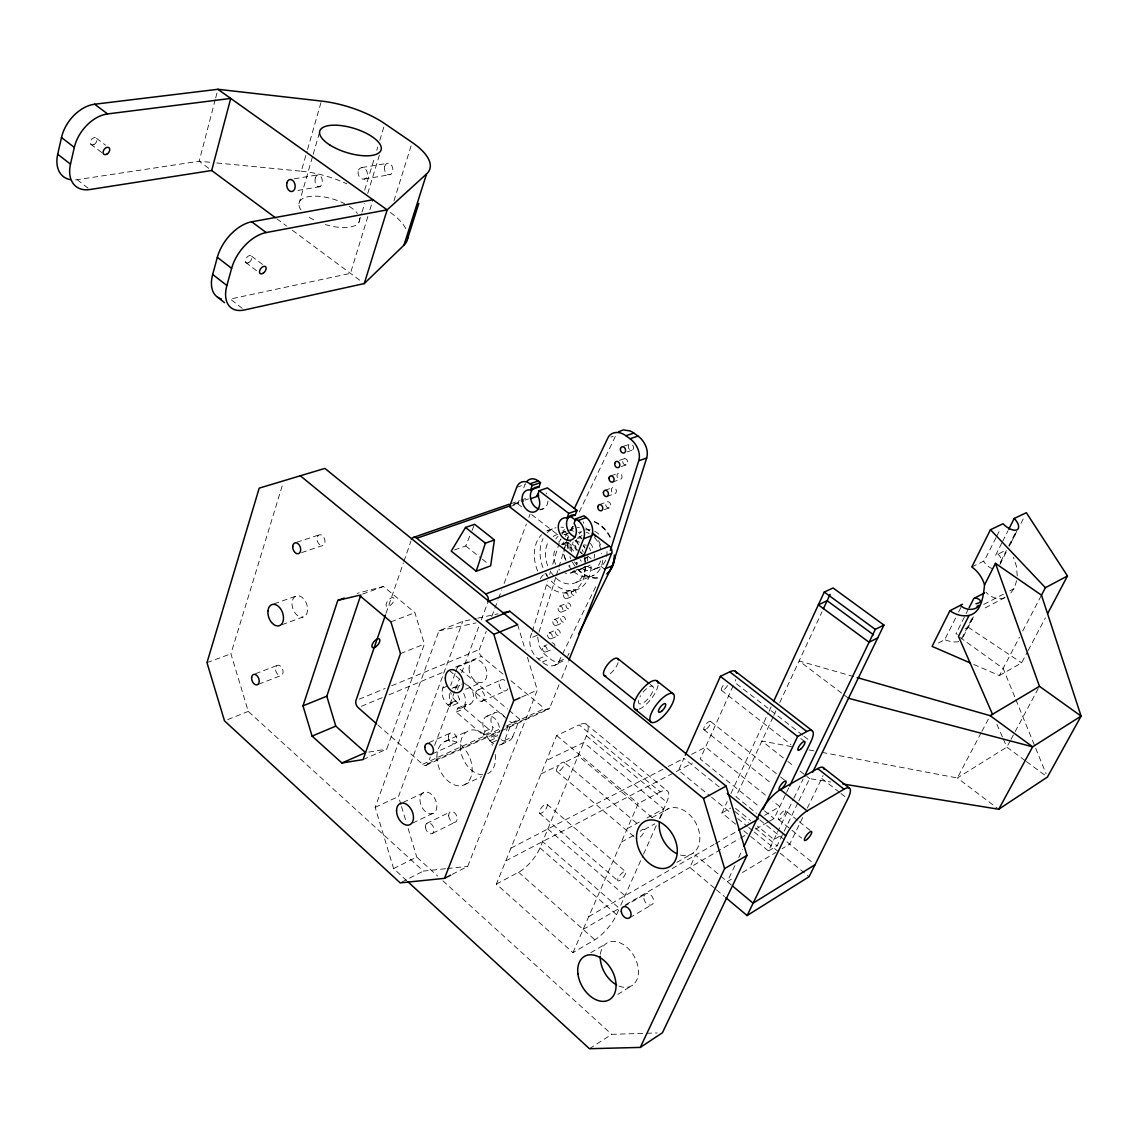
<?xml version="1.0" encoding="UTF-8"?>
<svg xmlns="http://www.w3.org/2000/svg" width="1138" height="1138" viewBox="0 0 1138 1138"><rect width="100%" height="100%" fill="white"/><g stroke="black" fill="none" stroke-linecap="round" stroke-linejoin="round"><path stroke-width="0.75" stroke-dasharray="5 3.75" d="M1017.23 575.913L1016.447 566.24L1013.417 557.364M537.705 637.166L539.028 645.659L543.125 652.543A20.328 14.737 67.1 0 0 546.24 655.616L550.052 658.703A20.356 14.766 66.9 0 0 553.495 660.965L559.768 662.501L565.6 659.741M1016.689 580.679L1014.015 588.645L1009.506 594.648M531.816 633.155C528.046 640.637 529.867 649.755 535.273 655.901A20.413 14.737 67.1 0 0 538.388 658.987L542.2 662.103A20.441 14.766 67 0 0 545.657 664.379C549.953 666.939 556.667 666.455 558.9 661.42L595.814 586.539M215.238 99.575L199.178 161.226L77.185 179.69A33.158 22.205 -52.4 0 1 74.895 179.932M215.694 97.854L217.913 89.29M216.789 162.947L301.314 171.198L307.047 151.169M307.53 149.491L321.4 101.069M298.924 203.816L312.694 156.048M313.178 154.341L319.081 133.871M364.672 190.16L374.246 158.595M376.778 150.287L377.773 146.973M379.793 140.315L383.833 127.029M358.954 222.195L361.528 213.716M362.055 212.024L364.629 203.546M367.73 193.389L379.594 154.412M445.541 868.721L423.393 871.096L248.269 711.406L230.914 653.781L282.708 484.148M532.328 631.476L547.634 581.091M549.682 574.377L550.707 571.02M552.741 564.306L560.394 539.113M367.859 216.476L350.447 273.333L230.303 299.038L244.329 309.977M369.907 209.776L372.98 199.747M555.799 577.179L538.16 634.89L530.28 638.19M556.326 575.472L558.402 568.687M558.914 566.994L568.26 536.439M393.961 200.8L412.141 142.435M386.024 613.325L403.364 563.026M403.947 561.347L410.875 541.233M363.093 759.587L386.707 749.145L424.374 644.08L414.915 612.657L383.492 586.483L357.119 593.382M406.664 880.613L393.606 868.607L375.17 807.354L438.941 630.822L462.725 621.405L476.182 618.517M401.031 804.879L398.499 796.472L462.725 621.405M457.974 695.517A10.882 7.553 67.2 0 0 459.539 699.145L458.059 703.128L449.923 706.655L447.903 704.934A12.589 8.677 67.4 0 1 442.81 688.035L443.991 684.834M455.1 673.426L450.975 684.578A12.532 8.677 67.3 0 0 450.691 685.46M455.684 671.833L457.462 667.053L507.448 708.988M509.54 506.766L517.833 503.878L519.028 500.649M523.807 487.747L525.002 484.518A13.187 9.744 70.9 0 1 525.386 483.593M377.901 725.006L422.639 764.309A5.448 3.67 66.5 0 0 427.902 763.598L430.335 756.969M434.631 745.404L454.901 690.88M455.527 689.23L459.211 679.329M461.658 672.714L478.87 626.455M481.317 619.84L488.074 601.675M449.923 706.655L451.402 702.672A10.925 7.553 67.2 0 1 449.538 692.587M502.968 674.08L481.488 656.27A5.021 3.528 67.8 0 1 479.383 649.499L486.211 631.362M491.772 616.511L497.946 599.996M498.572 598.346L501.659 590.096M504.134 583.495L526.382 524.063M528.857 517.463L530.08 514.163M504.447 716.57A11.024 7.696 66.2 0 0 493.181 713.811A11.024 7.696 66.2 0 0 493.067 727.58L491.516 731.563L483.437 735.262L456.253 712.061L457.746 708.064A10.925 7.553 67.2 0 0 465.029 703.981A10.925 7.553 67.2 0 0 463.066 692.445M456.253 712.061L464.375 708.505L465.883 704.522A10.882 7.553 67.2 0 0 473.664 696.356A10.882 7.553 67.2 0 0 464.83 684.023M483.437 735.262L484.973 731.25A11.067 7.696 66.2 0 1 489.383 715.887A11.067 7.696 66.2 0 1 499.098 732.232M493.664 743.754A12.788 8.905 66 0 1 491.986 742.545L489.909 740.767L491.46 736.77L498.031 733.754M499.354 745.091A12.788 8.905 66 0 0 504.632 740.525L511.545 722.872L519.611 719.188L508.8 710.126M504.632 740.525L512.697 736.784L519.611 719.188M452.241 874.34L467.69 866.359L537.321 690.083L527.235 656.512M559.014 684.777L549.796 707.779L506.481 727.609M561.646 678.205L568.218 661.775M618.674 909.945L616.568 914.682A23.656 7.61 -50.2 0 1 594.833 939.76L572.955 952.677L496.367 884.084L556.624 735.532L579.142 724.878L660.282 791.863A24.339 8.179 -51.1 0 1 666.697 802.19L659.087 819.26M454.475 549.967L465.741 545.927L471.416 532.001M472.057 530.45L474.589 524.277M496.367 884.084L518.587 872.234A23.116 8.35 -49.9 0 0 540.009 847.881L586.426 735.817A23.77 8.948 -50.9 0 0 579.142 724.878M572.955 952.677L638.19 803.584L660.282 791.863M719.173 786.955L683.881 758.363L678.547 770.341L710.183 796.131M620.779 905.208L642.814 855.776M643.525 854.183L657.764 822.219M733.213 685.645L700.211 758.989L759.003 806.415M735.617 824.14L721.933 812.959L727.21 801.593M730.937 793.527L768.292 712.9M769.046 711.293L771.28 706.456M773.058 716.997L735.987 796.714L756.557 813.357M773.812 715.389L776.045 710.596M779.772 702.587L821.992 611.817M734.892 865.591L727.296 881.637L731.862 878.892M738.704 857.583L742.502 849.56M562.186 534.149L564.462 529.355M570.935 529.511L572.457 526.325M579.299 511.972L615.786 435.427L610.992 437.006M769.501 821.181L774.053 818.535L785.846 793.94M786.6 792.347L788.876 787.596M750.667 836.43L768.449 850.968L793.129 799.786M793.897 798.193L803.101 779.103M768.449 850.968L777.112 845.79L782.603 834.439L773.94 839.56L757.453 826.16M784.153 831.238L798.051 802.532M798.819 800.939L809.63 778.605L830.64 782.005M802.688 817.539L789.715 844.111L782.105 848.692M807.255 808.151L821.736 778.435A22.547 6.657 -52.1 0 0 823.03 775.504M567.521 656.413L569.1 653.24M955.536 618.133L944.682 639.698L936.275 644.151M958.637 611.96L962.506 604.264M996.006 537.662L984.37 560.792L971.809 566.98M996.788 536.112L1000.672 528.402M968.367 609.2L955.977 633.724A11.707 4.666 12.7 0 1 957.328 634.392M1001.81 542.997L995.608 555.273L1006.262 550.024M1002.592 541.46L1008.012 530.735M1016.831 531.19L1009.52 545.614M961.539 638.845L972.677 616.924M1000.601 561.888L1006.39 550.493M1008.709 545.913L1015.722 532.1M999.889 564.548L1006.703 551.148M973.36 616.839L961.823 639.513M965.152 628.859L968.21 627.237L972.848 618.105M1009.335 546.24L1016.305 532.527M1020.942 523.38L1024.812 515.77M973.758 664.45L999.392 675.574L1019.463 637.252M1022.721 631.021L1041.483 595.174M981.141 732.801L957.343 777.965L822.973 752.574M981.952 731.25L988.524 718.789M999.392 675.574L1021.64 662.842L1027.372 651.974M1028.183 650.424L1045.381 617.849M1010.188 740.881L1006.846 747.111L957.343 777.965L997.343 808.193M1011.028 739.316L1014.371 733.085M1015.21 731.521L1038.624 687.864M589.456 1048.71L611.718 1034.342L644.933 1033.318M617.763 994.441L632.671 985.11M742.517 872.476L776.016 852.348M590.793 952.705L605.829 943.758M629.627 917.811L652.145 904.554M583.125 929.419L619.371 908.366L542.613 841.594M625.502 904.81L739.003 838.891M740.539 838.009L746.684 834.439M755.86 829.104L767.979 822.063M624.193 906.346L645.246 894.098M588.73 916.616L713.981 844.496M715.518 843.614L737.026 831.224M764.594 815.349L779.758 806.614L772.887 801.109M676.811 862.391L693.568 852.803M721.933 812.959L730.71 808.051M621.32 842.134L634.648 834.851M644.307 829.574L654.777 823.855M651.804 817.696L668.461 808.663M627.223 828.635L639.385 822.049M646.981 817.952L663.71 808.905L583.666 742.488L546.51 760.469M1005.124 597.493L982.137 609.513M505.77 860.897L692.473 763.043M983.758 604.392L1003.36 594.192M1009.776 590.864L1014.015 588.645M510.948 848.123L666.683 767.297M668.248 766.486L683.881 758.363M691.62 754.352L705.56 747.111L767.396 796.7M401.742 882.106L423.393 871.096M393.606 868.607L416.736 857.042L437.675 876.075M432.81 833.201L456.011 821.778M541.062 773.911L559.142 765.063M426.622 823.443L449.851 812.148M412.681 823.073L434.503 812.546M464.418 784.779L481.488 776.642M403.222 802.361L425.114 792.062M375.17 807.354L398.499 796.472M501.118 744.551L509.184 740.795M489.909 740.767L497.975 737.054M491.986 742.545L500.051 738.818M425.726 765.461L499.568 731.634M501.147 730.909L547.634 709.614M422.639 764.309L499.667 729.117M506.083 726.186L544.59 708.59A5.135 3.656 65.8 0 0 549.825 707.808M427.874 763.584L500.066 730.539M432.397 753.84L454.389 743.868M484.973 731.25L493.067 727.58M444.474 741.677L467.917 731.108M486.452 716.442L494.561 712.829M429.026 742.616L451.046 732.758M521.617 697.082L537.321 690.083M461.175 708.078L470.321 704.081M481.829 701.278L505.329 690.965M558.9 661.42L566.738 658.006M554.234 665.531L562.058 662.103M457.746 708.064L465.883 704.522M478.373 689.799L501.915 679.614M542.2 662.103L550.052 658.703M451.402 702.672L459.539 699.145M447.903 704.934L456.039 701.406L458.059 703.128M538.388 658.987L546.24 655.616M545.671 652.046L551.958 649.357M465.57 689.287L481.374 682.487M453.493 687.637L461.644 684.166M442.81 688.035L447.703 685.958M543.907 646.156L547.051 644.819M550.863 638.845L558.73 635.516M549.085 632.927L556.951 629.627M361.4 706.314L382.496 697.523M388.997 694.82L444.161 671.818M455.527 667.081L481.488 656.27M556.098 625.53L563.964 622.258M457.135 667.124L474.574 659.855M359.21 699.173L385.199 688.433M391.7 685.759L479.411 649.528M554.32 619.598L562.186 616.341M561.361 612.13L569.242 608.887M559.583 606.17L567.464 602.955M566.681 598.631L574.562 595.43M571.418 591.888L577.151 589.584M564.875 592.642L572.77 589.47M576.411 582.243L593.808 575.302M400.462 653.625L424.374 644.08M227.671 719.6L248.269 711.406M594.235 569.256L599.826 567.051M571.745 572.471L587.592 566.24M570.778 573.111L581.177 569.028M258.568 684.251L280.858 675.602A5.434 3.514 69.7 0 0 281.527 667.181A5.434 3.514 69.7 0 0 275.524 668.433A5.434 3.514 69.7 0 0 280.858 675.602M255.41 673.753L277.729 665.218M390.903 621.846L414.915 612.657M561.375 544.334L570.323 540.977M562.627 544.135L569 541.731M564.604 534.576L569.37 532.797M1004.655 597.692C998.054 600.38 990.544 597.251 985.992 592.215M565.899 531.432L557.933 534.391A25.761 19.047 68.8 0 0 552.655 536.923M567.492 530.849L573.879 528.487M206.974 662.629L230.914 653.781M604.378 509.611L609.143 507.875A3.186 2.418 69.6 0 0 609.812 502.797A3.186 2.418 69.6 0 0 605.729 503.807A3.186 2.418 69.6 0 0 609.143 507.875M547.762 530.593L553.537 528.473M362.581 594.107L383.492 586.483M282.096 624.648L302.964 617.038A11.067 7.297 70.7 0 0 304.401 599.712A11.067 7.297 70.7 0 0 292.053 602.599A11.067 7.297 70.7 0 0 302.964 617.038M599.37 504.66L607.308 501.773M606.824 496.509L614.762 493.65A3.201 2.432 70 0 0 615.43 488.529A3.201 2.432 70 0 0 611.334 489.582A3.201 2.432 70 0 0 614.762 493.65M604.975 490.364L612.927 487.533M612.486 482.128L620.423 479.311A3.215 2.461 70.3 0 0 621.106 474.162A3.215 2.461 70.3 0 0 616.981 475.243A3.215 2.461 70.3 0 0 620.423 479.311M274.059 603.865L296.605 595.871M539.938 509.966L543.253 508.8M610.622 475.954L618.574 473.166M513.764 504.561L523.793 501.076M510.82 503.679L519.127 500.805M520.791 500.222L527.449 497.918M621.362 466.523L626.128 464.873A3.229 2.475 70.6 0 0 626.81 459.695A3.229 2.475 70.6 0 0 622.671 460.79A3.229 2.475 70.6 0 0 626.128 464.873M513.466 504.134L523.508 500.649M525.173 500.066L528.516 498.899M619.499 460.335L624.278 458.699M627.109 451.928L631.875 450.307M516.695 487.334L525.002 484.518M623.652 446.267L630.011 444.119M301.584 552.627L322.637 545.543A5.633 3.784 71.8 0 0 323.391 536.624A5.633 3.784 71.8 0 0 317.047 538.302A5.633 3.784 71.8 0 0 322.637 545.543M296.677 542.285L319.408 534.775M477.86 618.147L498.046 613.809M438.941 630.822L475.997 622.927M297.914 190.43L320.603 186.547M364.16 179.079L390.334 174.598M294.187 178.837L317.602 174.882M368.797 752.09L386.707 749.145M361.884 167.528L386.977 163.459M447.248 868.55L467.69 866.359M646.683 1033.261L657.167 1032.934M209.748 162.265L199.178 161.226L211.682 170.501M791.55 746.628L761.891 741.023L786.443 760.355M809.004 749.928L814.239 750.924M853.713 676.584L799.132 660.95L848.507 698.291M968.21 627.237L1021.64 662.842M959.931 637.408L1003.147 668.419L1015.224 698.035M1025.039 760.54L1006.846 747.111L1003.289 738.975M1026.433 761.564L1047.415 777.041M276.819 218.766L286.733 226.121M292.395 230.317L361.5 281.527M96.517 138.338L105.478 145.152M251.598 256.164L263.234 264.998M90.741 144.156L103.515 153.9M245.609 262.366L259.805 273.205M585.615 527.918L589.825 531.133M572.201 544.078L576.952 547.762M587.464 555.885L591.063 558.673M601.234 566.539L604.449 569.014M517.833 503.878L521.972 507.079M531.645 514.561L557.876 534.86M567.549 542.342L578.602 550.877M579.982 551.958L584.121 555.159M802.589 735.162L734.664 682.402A21.594 7.454 -52.2 0 0 735.817 679.5M803.983 736.243L810.91 741.62M800.768 738.534L804.95 741.791M77.185 179.69L89.817 189.534M721.378 690.24L790.896 744.593M821.736 778.435L839.588 792.446M840.954 793.527L847.824 798.904M787.809 761.422L794.623 766.799M800.085 771.095L805.533 775.391M806.899 776.457L809.63 778.605M710.752 721.577L779.217 775.888M780.583 776.984L786.059 781.322M650.182 684.393L652.871 686.541M703.81 729.529L772.19 784.054M465.741 545.927L480.961 558.089M482.356 559.199L487.889 563.623M785.49 810.583A5.676 1.679 -51.8 0 1 781.166 818.265A5.676 1.679 -51.8 0 1 779.146 816.131A5.676 1.679 -51.8 0 1 785.49 810.583L797.966 820.654M799.345 821.764L811.721 831.693M778.278 819.26L790.64 829.218M792.02 830.327L801.636 838.08M764.48 810.825L774.053 818.535M759.885 819.943L785.647 840.826M787.012 841.921L813.741 863.571M735.461 808.293L750.582 820.583M734.807 811.38L748.448 822.475M755.276 828.023L777.112 845.79M711.563 797.24L730.809 812.945M737.694 818.535L747.325 826.387M748.69 827.511L752.815 830.868M754.195 831.992L778.89 852.12M780.255 853.23L809.075 876.715M743.825 830.84L749.302 835.32M585.999 723.981L666.896 790.611M586.426 735.817L666.697 802.19M511.033 680.766L544.59 708.59M556.624 735.532L638.19 803.584M652.373 817.71L578.175 755.746L564.448 762.46L637.536 823.884M731.364 885.037L695.546 855.107L689.856 867.441L715.162 888.693M716.485 889.816L724.479 896.531M449.282 670.453L461.459 680.709M462.825 681.847L511.545 722.872M556.638 771.251L635.018 837.497M464.375 708.505L491.516 731.563M547.179 804.41A5.846 2.148 -50.2 0 1 542.556 812.461A5.846 2.148 -50.2 0 1 540.223 809.459A5.846 2.148 -50.2 0 1 547.179 804.41L625.63 871.68A5.989 1.963 -50.5 0 1 620.793 879.845A5.989 1.963 -50.5 0 1 618.716 877.028A5.989 1.963 -50.5 0 1 625.63 871.68M539.455 813.158L617.806 880.698M547.833 828.976L625.004 895.72M540.009 847.881L616.568 914.682M518.587 872.234L594.833 939.76M442.91 880.84L611.718 1034.342M996.888 724.323L1002.578 737.339M1015.893 699.685L1046.078 773.755M517.648 624.634L525.215 649.798M401.543 806.558L406.095 821.707M408.129 828.436L416.736 857.042M561.034 539.028A5.078 2.191 -52.3 0 1 558.673 542.086M555.799 539.014A5.078 2.191 -52.3 0 1 558.089 536.325M544.718 574.007A5.021 2.148 -51.8 0 1 546.781 576.098M540.351 578.844A5.021 2.148 -51.8 0 1 543.495 574.775M658.049 685.275A17.909 6.572 -51.7 0 1 650.495 699.77A17.909 6.572 -51.7 0 1 638.262 709.415M643.07 692.146A10.967 4.026 -51.7 0 1 653.425 688.248A10.967 4.026 -51.7 0 1 643.098 703.028A10.967 4.026 -51.7 0 1 640.58 695.731M618.119 662.572A10.868 4.168 -51.6 0 1 608.787 674.706M961.638 637.963A11.707 4.666 12.7 0 1 961.88 638.703M958.779 641.661A11.707 4.652 12.7 0 1 944.753 639.67M992.521 568.701A11.508 6.031 51.2 0 1 983.46 561.062M997.713 553.865A11.622 8.464 15.4 0 1 1000.629 563.338M512.697 736.784A12.746 8.905 66 0 1 500.862 739.458M456.039 701.406A12.532 8.677 67.3 0 1 450.662 692.217M497.719 734.963A11.067 7.696 66.2 0 1 491.46 736.77M507.562 725.774A11.024 7.696 66.2 0 1 503.579 732.915M452.127 688.348A10.925 7.553 67.2 0 1 459.809 688.959M457.561 689.713A10.882 7.553 67.2 0 1 460.933 684.464M547.961 500.99A11.437 8.45 70.7 0 1 540.664 509.269M546.14 493.067A11.437 8.45 70.7 0 1 546.51 493.807M581.916 535.386A11.565 8.635 69.5 0 1 577.962 537.25M583.111 521.773A11.565 8.635 69.5 0 1 583.766 523.338M574.349 570.294A14.936 11.053 68.8 0 1 564.974 573.068M559.796 570.038A14.936 11.053 68.8 0 1 558.872 569.114M555.671 564.363A14.936 11.053 68.8 0 1 556.354 547.762M562.172 544.533A14.936 11.053 68.8 0 1 574.363 552.257M577.009 562.385A14.936 11.053 68.8 0 1 576.71 565.045M584.847 566.354A15.036 11.167 68.7 0 1 576.539 569.441M570.138 566.112A15.036 11.167 68.7 0 1 569.213 565.188M565.984 560.408A15.036 11.167 68.7 0 1 568.331 542.086M574.946 540.507A15.036 11.167 68.7 0 1 579.441 542.3M583.239 545.756A15.036 11.167 68.7 0 1 584.889 548.189M587.521 556.937A15.036 11.167 68.7 0 1 587.251 561.062M584.15 557.947A32.86 24.225 68.8 0 1 574.761 590.252A32.86 24.225 68.8 0 1 544.86 582.613M537.662 571.02A32.86 24.225 68.8 0 1 541.574 534.704M546.88 530.977A32.86 24.225 68.8 0 1 555.387 529.312M562.67 530.891A32.86 24.225 68.8 0 1 566.269 532.627M575.871 541.005A32.86 24.225 68.8 0 1 578.673 544.946M591.049 566.454A32.76 24.225 68.8 0 1 573.694 590.48A32.76 24.225 68.8 0 1 545.785 573.595M542.954 567.62A32.76 24.225 68.8 0 1 543.068 538.63M547.35 532.57A32.76 24.225 68.8 0 1 555.927 527.705M560.977 527.179A32.76 24.225 68.8 0 1 563.552 527.42M571.034 529.938A32.76 24.225 68.8 0 1 573.339 531.275M579.64 536.553A32.76 24.225 68.8 0 1 581.632 538.843M602.756 560.38A25.534 19.019 68.7 0 1 589.285 576.824A25.534 19.019 68.7 0 1 568.73 565.856M565.188 559.057A25.534 19.019 68.7 0 1 563.239 551.532M563.111 544.291A25.534 19.019 68.7 0 1 563.438 542.101M565.33 536.411A25.534 19.019 68.7 0 1 567.421 533.139M570.195 530.408A25.534 19.019 68.7 0 1 573.595 528.487M577.421 527.563A25.534 19.019 68.7 0 1 579.427 527.477M587.322 529.625A25.534 19.019 68.7 0 1 589.128 530.664M598.417 540.664A25.534 19.019 68.7 0 1 600.693 545.401M585.359 567.222A25.761 19.047 68.8 0 1 571.888 583.766A25.761 19.047 68.8 0 1 551.261 572.642M547.691 565.785A25.761 19.047 68.8 0 1 548.744 541.247M563.936 534.177A25.761 19.047 68.8 0 1 567.919 535.301M576.568 541.375A25.761 19.047 68.8 0 1 578.132 543.167M582.187 549.654A25.761 19.047 68.8 0 1 583.239 552.101M584.79 557.236A25.761 19.047 68.8 0 1 585.487 562.371M590.138 565.017A14.808 11.039 68.7 0 1 583.581 566.496M577.251 563.239A14.808 11.039 68.7 0 1 576.34 562.328M571.418 551.845A14.808 11.039 68.7 0 1 573.211 542.072M577.464 538.473A14.808 11.039 68.7 0 1 582.016 538.018M590.195 543.182A14.808 11.039 68.7 0 1 593.638 549.754M594.42 554.178A14.808 11.039 68.7 0 1 594.136 558.246M597.422 578.033A29.83 22.291 68.7 0 1 569.882 556.624M567.862 548.715A29.83 22.291 68.7 0 1 568.317 536.197M570.394 530.507A29.83 22.291 68.7 0 1 573.324 526.183M594.505 522.015A29.83 22.291 68.7 0 1 610.864 539.142M597.464 577.876A29.816 22.291 68.7 0 1 578.189 569.228M568.317 548.203A29.816 22.291 68.7 0 1 567.99 542.456M570.778 530.55A29.816 22.291 68.7 0 1 573.225 526.709M594.321 521.545A29.816 22.291 68.7 0 1 610.978 538.132M600.58 560.892A20.043 14.95 68.7 0 1 580.664 568.018M576.852 564.789A20.043 14.95 68.7 0 1 574.519 561.873M570.195 550.621A20.043 14.95 68.7 0 1 570.75 541.603M578.374 532.527A20.043 14.95 68.7 0 1 581.376 531.802M586.127 532.243A20.043 14.95 68.7 0 1 589.157 533.438M594.434 537.477A20.043 14.95 68.7 0 1 601.362 553.779M606.967 551.603A19.986 14.936 68.7 0 1 586.269 565.814M581.276 561.219A19.986 14.936 68.7 0 1 580.138 559.697M576.169 550.465A19.986 14.936 68.7 0 1 576.383 539.483M579.142 534.063A19.986 14.936 68.7 0 1 581.333 531.93M585.473 529.952A19.986 14.936 68.7 0 1 590.181 529.782M594.776 531.318A19.986 14.936 68.7 0 1 600.039 535.344M586.383 557.535A6.487 4.837 68.7 0 1 584.662 558.474L587.45 557.392A6.472 4.837 68.7 0 0 589.512 556.084M583.467 546.325A6.487 4.837 68.7 0 1 584.832 547.122M581.362 553.552A6.472 4.837 68.7 0 1 580.721 551.66M583.253 545.173A6.472 4.837 68.7 0 1 586.269 545.258M589.2 547.734A6.472 4.837 68.7 0 1 590.494 550.749M632.6 445.143A3.229 2.489 71 0 1 632.202 450.193A3.229 2.489 71 0 1 628.389 447.134A3.229 2.489 71 0 1 631.547 444.289M551.987 642.799A3.073 2.233 66.9 0 1 554.988 645.929M482.782 774.779A23.471 16.16 65.9 0 1 461.63 754.793A23.471 16.16 65.9 0 1 469.596 730.44A23.471 16.16 65.9 0 1 492.441 745.276M495.201 754.466A23.471 16.16 65.9 0 1 487.704 773.684M660.296 817.994A25.505 18.436 61 0 1 683.639 810.256A25.505 18.436 61 0 1 699.785 839.887A25.505 18.436 61 0 1 680.467 855.008M600.395 954.213A24.695 16.885 60.2 0 1 621.305 943.43A24.695 16.885 60.2 0 1 638.39 973.289A24.695 16.885 60.2 0 1 618.475 985.835M507.79 688.76A5.96 4.211 66.8 0 1 501.488 689.5A5.96 4.211 66.8 0 1 499.852 681.036A5.96 4.211 66.8 0 1 506.453 681.861M640.153 831.295A6.06 2.02 -50.9 0 1 644.393 830.825A6.06 2.02 -50.9 0 1 638.703 838.336M727.595 685.489A5.391 1.863 -52.3 0 1 721.478 690.382A5.391 1.863 -52.3 0 1 725.461 682.928M301.314 171.198A62.675 26.302 16.8 0 1 346.891 183.844M359.58 218.098A31.523 13.315 17 0 1 325.368 224.57M313.732 219.876A31.523 13.315 17 0 1 307.075 215.793M300.973 209.876A31.523 13.315 17 0 1 309.579 196.476A31.523 13.315 17 0 1 344.672 203.73M349.281 206.362A31.523 13.315 17 0 1 357.403 213.503M390.334 212.479A63.159 26.786 17.2 0 1 406.479 230.146M389.879 605.729A5.534 2.575 -50.2 0 0 393.677 597.891A5.534 2.575 -50.2 0 0 386.664 602.642A5.534 2.575 -50.2 0 0 389.879 605.729M469.069 667.963A11.878 8.322 67.5 0 0 482.213 682.274A11.878 8.322 67.5 0 0 482.725 663.269A11.878 8.322 67.5 0 0 469.069 667.963M419.979 799.445A11.494 7.682 65.8 0 0 432.454 813.684A11.494 7.682 65.8 0 0 432.824 795.718A11.494 7.682 65.8 0 0 419.979 799.445M448.386 736.627A5.846 3.997 66.5 0 0 454.787 743.768A5.846 3.997 66.5 0 0 454.987 734.522A5.846 3.997 66.5 0 0 448.386 736.627M565.942 605.146A3.115 2.276 67.6 0 0 569.469 608.83A3.115 2.276 67.6 0 0 569.654 603.794A3.115 2.276 67.6 0 0 565.942 605.146M558.061 608.375A3.115 2.276 67.7 0 0 561.589 612.059A3.115 2.276 67.7 0 0 561.774 607.023A3.115 2.276 67.7 0 0 558.061 608.375M571.233 591.689A3.115 2.304 67.8 0 0 574.79 595.359A3.115 2.304 67.8 0 0 574.975 590.309A3.115 2.304 67.8 0 0 571.233 591.689M563.353 594.861A3.13 2.304 67.9 0 0 566.909 598.56A3.13 2.304 67.9 0 0 567.094 593.481A3.13 2.304 67.9 0 0 563.353 594.861M560.678 618.517A3.101 2.262 67.4 0 0 564.192 622.187A3.101 2.262 67.4 0 0 564.363 617.194A3.101 2.262 67.4 0 0 560.678 618.517M552.798 621.775A3.115 2.262 67.4 0 0 556.326 625.473A3.115 2.262 67.4 0 0 556.496 620.452A3.115 2.262 67.4 0 0 552.798 621.775M555.458 631.775A3.087 2.248 67.2 0 0 558.943 635.459A3.087 2.248 67.2 0 0 559.128 630.48A3.087 2.248 67.2 0 0 555.458 631.775M547.591 635.089A3.101 2.248 67.2 0 0 551.091 638.774A3.101 2.248 67.2 0 0 551.261 633.795A3.101 2.248 67.2 0 0 547.591 635.089M542.413 648.29A3.087 2.233 67 0 0 545.899 651.989A3.087 2.233 67 0 0 546.055 647.024A3.087 2.233 67 0 0 542.413 648.29M436.921 756.101A23.742 16.16 66.1 0 0 462.853 785.376A23.742 16.16 66.1 0 0 463.849 748.064A23.742 16.16 66.1 0 0 436.921 756.101M475.57 693.881A6.031 4.211 67 0 0 482.256 701.179A6.031 4.211 67 0 0 482.498 691.563A6.031 4.211 67 0 0 475.57 693.881M643.838 898.437A6.273 4.41 60.5 0 0 651.775 904.795A6.273 4.41 60.5 0 0 650.509 894.724A6.273 4.41 60.5 0 0 643.838 898.437M448.671 815.733A5.775 3.883 65.2 0 0 455.342 822.205A5.775 3.883 65.2 0 0 454.787 812.945A5.775 3.883 65.2 0 0 448.671 815.733M425.456 827.056A5.846 3.883 65.3 0 0 432.156 833.628A5.846 3.883 65.3 0 0 431.572 824.268A5.846 3.883 65.3 0 0 425.456 827.056M560.095 770.369A5.918 2.205 -50.6 0 0 564.306 762.289A5.918 2.205 -50.6 0 0 557.207 767.865A5.918 2.205 -50.6 0 0 560.095 770.369M706.684 728.775A5.334 1.821 -51.9 0 0 710.638 721.421A5.334 1.821 -51.9 0 0 704.507 726.457A5.334 1.821 -51.9 0 0 706.684 728.775M93.97 144.526A4.139 2.774 -52.7 0 0 96.332 138.125A4.139 2.774 -52.7 0 0 90.585 141.098A4.139 2.774 -52.7 0 0 93.97 144.526M248.753 262.551A4.367 2.589 -52.7 0 0 251.427 255.95A4.367 2.589 -52.7 0 0 245.623 259.293A4.367 2.589 -52.7 0 0 248.753 262.551M358.114 171.582A5.875 4.58 72.7 0 0 364.345 179.079A5.875 4.58 72.7 0 0 365.81 169.59A5.875 4.58 72.7 0 0 358.114 171.582M315.311 177.983A5.989 3.642 85.7 0 0 319.01 186.845A5.989 3.642 85.7 0 0 321.613 177.741A5.989 3.642 85.7 0 0 315.311 177.983M384.644 166.546A5.846 4.182 80.2 0 0 389.495 174.811A5.846 4.182 80.2 0 0 391.842 165.707A5.846 4.182 80.2 0 0 384.644 166.546"/><path stroke-width="1.5" d="M842.888 783.997L998.723 809.246L1047.415 777.041L1081.1 716.101L1041.483 595.174L995.451 563.367L984.541 584.904C983.36 595.715 981.696 612.443 969.078 615.445A28.094 23.386 58.5 0 1 949.917 610.722L932.079 646.384L970.543 663.07M494.404 539.938L490.663 565.842L476.239 571.233L451.26 551.133L465.513 527.449L474.589 524.277L494.404 539.938L485.371 543.196L476.239 571.233M70.314 179.648A33.158 22.205 -52.4 0 1 57.711 154.242L61.48 137.513A33.287 22.39 -52.8 0 1 94.667 104.227L217.913 89.29L321.4 101.069A63.785 24.951 17 0 1 384.829 123.715L412.141 142.435A64.283 25.42 17.3 0 1 426.565 173.958L403.962 245.168L364.26 283.575L244.329 309.977A35.122 20.612 -52.4 0 1 226.889 285.496L212.678 274.471L217.33 257.344A35.107 20.939 -52.8 0 1 251.74 221.782L372.98 199.747M70.485 164.157L74.326 147.385A33.443 22.276 -52.8 0 1 107.612 113.928L230.73 98.423L211.682 170.501L89.817 189.534A33.301 22.091 -52.4 0 1 70.485 164.157L57.711 154.242M610.352 550.408L638.745 460.762C640.694 454.09 637.92 446.864 633.453 441.843A21.423 16.458 70.8 0 0 630.039 438.756L625.886 435.726A21.394 16.416 71 0 0 622.13 433.592C617.123 431.131 610.11 432.625 607.806 438.059L574.349 508.53M578.517 634.207L612.329 565.885L646.683 458.002C648.617 451.359 645.858 444.161 641.405 439.168A21.338 16.444 70.8 0 0 638.005 436.096L633.852 433.094A21.309 16.401 71 0 0 630.096 430.961L623.311 429.908L618.702 431.771M226.889 285.496L231.626 268.34A35.278 20.797 -52.8 0 1 266.164 232.565L387.162 209.847L426.565 173.958M364.26 283.575L387.162 209.847L217.913 89.29M407.66 238.482L418.827 203.389M337.815 600.395L359.352 595.288L390.903 621.846L400.462 653.625L363.093 759.587L341.926 762.986L312.082 736.101L302.978 705.859L337.815 600.395L344.245 598.047M341.926 762.986L365.554 752.616L335.795 726.115L326.791 696.2L360.831 594.946M385.441 615.004L355.952 700.51A5.32 3.528 68.3 0 0 358.171 707.637L376.578 723.853M575.231 536.994A11.565 8.635 69.5 0 1 566.511 523.864A11.565 8.635 69.5 0 1 575.273 514.931L577.023 510.436L547.421 487.875L539.128 490.734L537.449 495.243A11.48 8.464 70.7 0 1 535.13 511.673A11.48 8.464 70.7 0 1 522.356 501.886A11.48 8.464 70.7 0 1 530.55 489.952L532.228 485.457L540.522 482.626L538.317 480.947A13.187 9.744 70.9 0 0 527.107 481.09M538.9 508.999A11.437 8.45 70.7 0 1 530.336 496.068A11.437 8.45 70.7 0 1 538.843 487.107L540.522 482.626M538.317 480.947L530.024 483.778A13.243 9.744 70.9 0 0 516.695 487.334L509.54 506.766L575.942 558.317L584.121 555.159L591.774 535.671A13.386 10.014 69.3 0 0 586.326 517.52L584.064 515.799L575.842 518.814L574.093 523.324A11.622 8.635 69.5 0 1 571.646 539.853A11.622 8.635 69.5 0 1 558.587 529.853A11.622 8.635 69.5 0 1 567.051 517.932L568.787 513.409L577.023 510.436M493.835 634.35L517.648 624.634L324.871 468.401L259.208 488.131L206.974 662.629L224.499 720.866L400.192 882.889L444.517 878.337L513.764 700.581L493.835 634.35L300.318 475.784M575.942 558.317L583.595 538.772A13.443 10.014 69.4 0 0 578.104 520.535L575.842 518.814M568.886 660.14L611.661 553.338A5.334 4.011 68.4 0 0 609.427 546.169M685.318 755.148L720.382 676.356L729.757 671.818A21.594 7.454 -52.2 0 1 736.599 673.326M773.527 701.605L824.282 592.059L833.073 587.976L883.942 625.061L812.674 772.304M823.457 608.645L830.114 594.349M407.959 881.808L589.456 1048.71L640.281 1047.415L724.621 868.621L746.941 855.392L726.115 786.116L509.824 611.291L503.096 612.728M744.024 846.359L759.245 814.282A23.059 6.942 -51.8 0 1 780.44 789.644L817.681 768.563A22.547 6.657 -52.1 0 1 824.168 769.402M763.043 809.346L797.638 736.471L806.814 731.521A22.063 6.785 -52.3 0 1 810.91 741.62L789.644 786.017M746.941 855.392L662.416 1032.778L640.281 1047.415M804.637 775.917L875.293 629.399L883.942 625.061M747.125 915.549L785.832 835.776A23.229 6.7 -51.9 0 1 807.112 810.91L844.055 789.203A22.717 6.415 -52.2 0 1 847.824 798.904L809.075 876.715L747.125 915.549L725.816 897.654M1047.828 613.197L1067.487 575.97L1026.362 512.712L1014.214 518.459A12.02 5.875 40.2 0 1 1016.974 529.867A12.02 5.875 40.2 0 1 1003.047 523.75L990.458 529.711L971.809 566.98A28.094 23.386 58.5 0 1 984.541 584.904M969.135 607.678L973.787 598.474L984.47 592.998M1008.78 529.198L1014.214 518.459M969.078 615.445L958.495 636.37L992.62 714.55M1041.483 595.174L1045.395 587.692L1067.487 575.97M998.723 809.246L1032.664 746.812L1081.1 716.101L1039.463 686.314L995.451 563.367M979.135 605.274L977.058 606.355M815.078 864.652L753.114 903.202L732.73 886.175M857.127 677.565L990.16 715.674L1039.463 686.314M738.562 830.342L756.998 819.73M509.824 611.291L486.097 620.779L703.54 798.463L726.115 786.116M444.517 878.337L450.705 875.15M949.917 610.722L962.506 604.264M877.754 637.863L869.091 642.259L818.35 604.861L827.141 600.722L873.529 634.776M513.764 700.581L520.038 697.779M312.082 736.101L335.795 726.115M302.978 705.859L326.791 696.2M604.449 569.014L612.329 565.885M488.074 601.675L611.661 553.338M411.43 539.526A5.548 3.883 70.9 0 1 416.793 538.288L485.713 594.022L609.442 546.14L592.628 533.281M583.595 538.772L591.774 535.671M578.104 520.535L586.326 517.52M567.051 517.932L575.273 514.931M416.793 538.26L510.421 505.727M530.479 498.757L538.843 495.855M413.649 537.349L509.155 504.262M638.745 460.762L646.683 458.002M530.55 489.952L538.843 487.107M630.039 438.756L638.005 436.096M625.886 435.726L633.852 433.094M848.507 698.291L1032.664 746.812L990.16 715.674M824.282 592.059L875.293 629.399M211.682 170.501L275.396 217.714M94.667 104.227L107.612 113.928M251.74 221.782L266.164 232.565M530.024 483.778L532.228 485.457M539.128 490.734L568.787 513.409M570.209 516.126L575.814 520.422M61.48 137.513L74.326 147.385M217.33 257.344L231.626 268.34M735.319 671.249L812.134 730.653M729.757 671.818L806.814 731.521M720.382 676.356L797.638 736.471M823.073 767.51L849.361 788.037M217.586 297.203L224.613 302.694M817.681 768.563L844.055 789.203M465.513 527.449L485.371 543.196M656.726 680.752L673.468 694.038A17.995 6.458 -51.7 0 1 660.268 718.988A17.995 6.458 -51.7 0 1 652.487 710.823A17.995 6.458 -51.7 0 1 673.468 694.038M617.849 658.632L648.831 683.326M780.44 789.644L807.112 810.91M604.093 675.431L634.976 700.283M634.62 708.903L650.737 721.919M759.245 814.282L785.832 835.776M727.31 793.556L758.534 818.848M990.458 529.711L1045.395 587.692M703.54 798.463L724.621 868.621M637.38 709.586A17.909 6.572 -51.7 0 1 640.722 690.979A17.909 6.572 -51.7 0 1 658.12 683.284M605.829 675.901A10.868 4.168 -51.6 0 1 607.664 664.464A10.868 4.168 -51.6 0 1 618.418 659.955M975.294 597.848A11.465 3.599 3.9 0 1 975.963 603.752M977.77 606.91A11.494 8.521 15.7 0 1 960.429 605.487M485.698 594.05A5.676 4.04 68.9 0 1 488.23 601.277M537.022 495.627A5.206 3.855 70.6 0 1 538.701 494.006M614.335 555.06A29.83 22.291 68.7 0 1 606.767 573.922M614.819 555.742A29.816 22.291 68.7 0 1 607.792 573.253M592.443 533.21A25.534 19.019 68.7 0 1 595.601 536.553M676.456 853.486A25.505 18.436 61 0 1 659.414 821.92M616.611 984.925A24.695 16.885 60.2 0 1 600.238 956.276M407.845 236.519A63.159 26.786 17.2 0 1 403.962 245.168M221.441 298.981A34.965 20.754 -52.4 0 1 212.678 274.471M661.719 711.15A5.405 1.935 -51.7 0 0 665.46 703.739A5.405 1.935 -51.7 0 0 659.13 709.017A5.405 1.935 -51.7 0 0 661.719 711.15M375.725 646.768A5.477 2.518 -49.7 0 0 379.452 639.072A5.477 2.518 -49.7 0 0 372.482 643.852A5.477 2.518 -49.7 0 0 375.725 646.768M267.928 611.206A11.181 7.283 70.7 0 0 278.881 625.829A11.181 7.283 70.7 0 0 280.261 608.346A11.181 7.283 70.7 0 0 267.928 611.206M445.314 677.935A12.02 8.322 67.6 0 0 458.514 692.459A12.02 8.322 67.6 0 0 458.97 673.269A12.02 8.322 67.6 0 0 445.314 677.935M396.55 810.526A11.636 7.667 65.9 0 0 409.083 824.979A11.636 7.667 65.9 0 0 409.396 806.828A11.636 7.667 65.9 0 0 396.55 810.526M292.722 546.368A5.69 3.784 71.8 0 0 298.341 553.708A5.69 3.784 71.8 0 0 299.052 544.704A5.69 3.784 71.8 0 0 292.722 546.368M424.787 747.225A5.903 3.997 66.7 0 0 431.231 754.466A5.903 3.997 66.7 0 0 431.402 745.134A5.903 3.997 66.7 0 0 424.787 747.225M251.612 677.608A5.505 3.514 69.8 0 0 256.975 684.877A5.505 3.514 69.8 0 0 257.615 676.37A5.505 3.514 69.8 0 0 251.612 677.608M597.791 506.695A3.201 2.418 69.7 0 0 601.22 510.777A3.201 2.418 69.7 0 0 601.874 505.685A3.201 2.418 69.7 0 0 597.791 506.695M603.396 492.413A3.215 2.432 70 0 0 606.824 496.509A3.215 2.432 70 0 0 607.493 491.374A3.215 2.432 70 0 0 603.396 492.413M609.029 478.031A3.229 2.461 70.3 0 0 612.486 482.128A3.229 2.461 70.3 0 0 613.154 476.964A3.229 2.461 70.3 0 0 609.029 478.031M620.438 448.913A3.243 2.489 71 0 0 623.923 453.024A3.243 2.489 71 0 0 624.62 447.789A3.243 2.489 71 0 0 620.438 448.913M614.705 463.536A3.229 2.475 70.7 0 0 618.176 467.633A3.229 2.475 70.7 0 0 618.859 462.426A3.229 2.475 70.7 0 0 614.705 463.536M636.512 838.436A25.818 18.464 61.2 0 0 667.807 867.569A25.818 18.464 61.2 0 0 666.384 826.657A25.818 18.464 61.2 0 0 636.512 838.436M577.919 973.886A24.993 16.899 60.5 0 0 608.873 1000.003A24.993 16.899 60.5 0 0 603.88 960.33A24.993 16.899 60.5 0 0 577.919 973.886M621.277 911.595A6.344 4.41 60.8 0 0 629.257 918.053A6.344 4.41 60.8 0 0 627.963 907.882A6.344 4.41 60.8 0 0 621.277 911.595M800.611 749.202A5.505 1.693 -52.3 0 0 804.851 741.635A5.505 1.693 -52.3 0 0 798.72 746.884A5.505 1.693 -52.3 0 0 800.611 749.202M781.806 788.606A5.448 1.65 -52 0 0 785.974 781.18A5.448 1.65 -52 0 0 779.857 786.443A5.448 1.65 -52 0 0 781.806 788.606M807.24 839.247A5.718 1.622 -51.9 0 0 811.636 831.537A5.718 1.622 -51.9 0 0 805.291 837.184A5.718 1.622 -51.9 0 0 807.24 839.247M106.744 154.256A4.154 2.76 -52.7 0 0 109.12 147.84A4.154 2.76 -52.7 0 0 103.373 150.842A4.154 2.76 -52.7 0 0 106.744 154.256M262.935 273.376A4.381 2.575 -52.7 0 0 265.652 266.761A4.381 2.575 -52.7 0 0 259.848 270.119A4.381 2.575 -52.7 0 0 262.935 273.376M329.693 144.896A32.077 12.632 17.1 0 0 380.618 151.027A32.077 12.632 17.1 0 0 341.002 125.578A32.077 12.632 17.1 0 0 329.693 144.896M286.861 182.891A6.117 4.196 79.7 0 0 291.84 191.554A6.117 4.196 79.7 0 0 294.088 182.066A6.117 4.196 79.7 0 0 286.861 182.891"/></g></svg>
